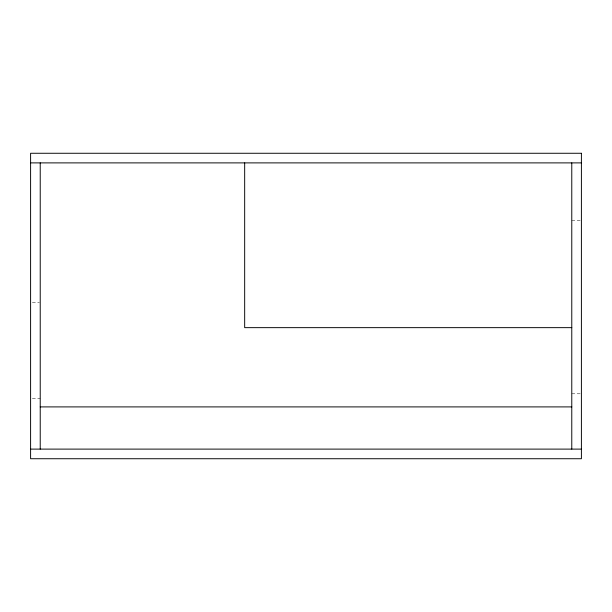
<?xml version="1.0" encoding="UTF-8"?>
<svg xmlns="http://www.w3.org/2000/svg" width="612" height="612" viewBox="0 0 612 612"><rect width="100%" height="100%" fill="white"/><g stroke="black" fill="none" stroke-linecap="round" stroke-linejoin="round"><path stroke-width="0.46" stroke-dasharray="3.06 2.29" d="M571.776 220.611L580.528 220.611M32.352 302.389L39.344 302.389M571.776 393.791L580.528 393.791M32.352 398.603L40.224 398.603"/><path stroke-width="0.92" d="M30.6 162.891L581.4 162.891M571.776 327.649L244.67 327.649L244.67 162.891M40.224 406.904L571.776 406.904M30.6 449.109L581.4 449.109M571.776 162.891L571.776 449.109M40.224 162.891L40.224 449.109M581.4 153.268L30.6 153.268L30.6 458.732L581.4 458.732L581.4 153.268"/></g></svg>
